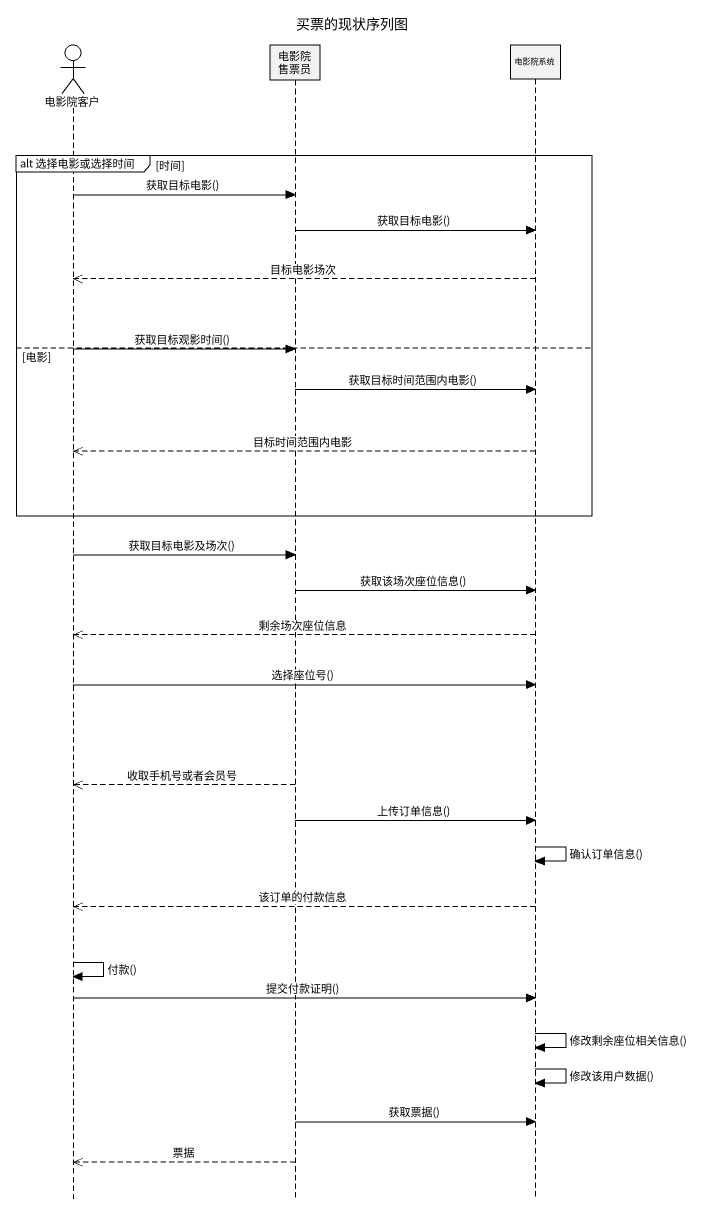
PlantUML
@startuml
title 买票的现状序列图
hide footbox
actor 电影院客户
participant 电影院售票员
participant 电影院系统

group alt 选择电影或选择时间 [时间]
  电影院客户 -> 电影院售票员 : 获取目标电影()
  电影院售票员 -> 电影院系统 : 获取目标电影()
  电影院系统 -->> 电影院客户 : 目标电影场次
else 电影
  电影院客户 -> 电影院售票员 : 获取目标观影时间()
  电影院售票员 -> 电影院系统 : 获取目标时间范围内电影()
  电影院系统 -->> 电影院客户 : 目标时间范围内电影
end
电影院客户 -> 电影院售票员 : 获取目标电影及场次()
电影院售票员 -> 电影院系统 : 获取该场次座位信息()
电影院系统 -->> 电影院客户 : 剩余场次座位信息
电影院客户 -> 电影院系统 : 选择座位号()
电影院售票员 -->> 电影院客户 : 收取手机号或者会员号
电影院售票员 -> 电影院系统 : 上传订单信息()
电影院系统 -> 电影院系统 : 确认订单信息()
电影院系统 -->> 电影院客户 : 该订单的付款信息
电影院客户 -> 电影院客户 : 付款()
电影院客户 -> 电影院系统 : 提交付款证明()
电影院系统 -> 电影院系统 : 修改剩余座位相关信息()
电影院系统 -> 电影院系统 : 修改该用户数据()
电影院售票员 -> 电影院系统 : 获取票据()
电影院售票员 -->> 电影院客户 : 票据
@enduml
